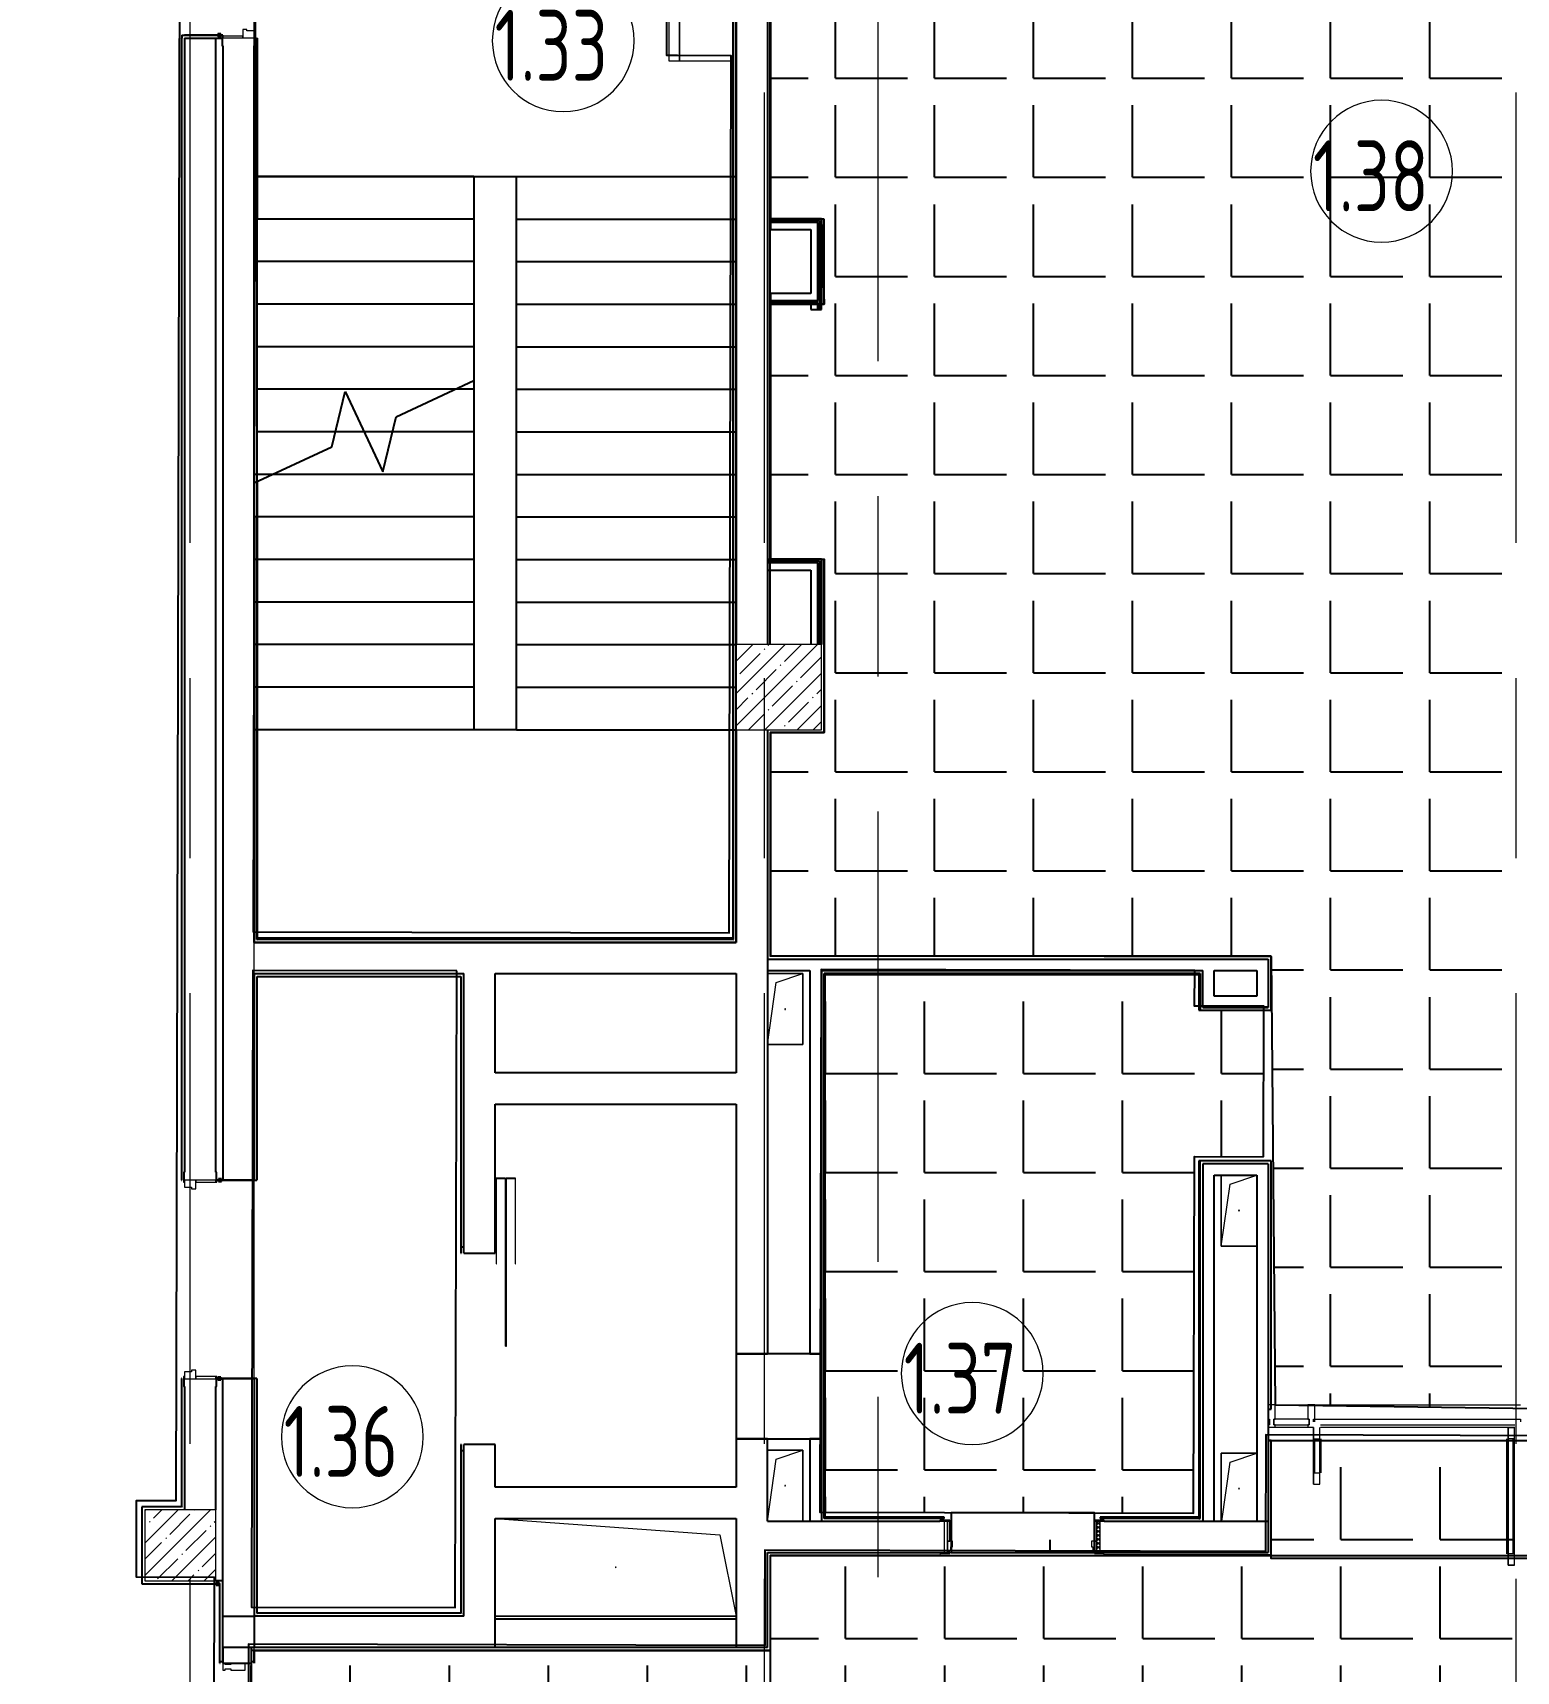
# Model space of a CAD drawing. Header units: millimetres. Extents: x -625 to 415037, y -3642 to 102118.
# Drawn here: x 37265 to 47725, y 9926 to 21477 of the extents above; entities that cross this region are included whole.
import ezdxf

# ---------------------------------------------------------------- set-up
doc = ezdxf.new("R2010")
doc.units = ezdxf.units.MM
doc.linetypes.add('Осевая', pattern=[6350, 1270, -952.5, 3175, -952.5])
doc.layers.add('1) плитка  КР1', color=40, linetype='Continuous')
for name, color, linetype, lineweight in [('A-AREA-IDEN', 7, 'Continuous', 9), ('A-DETL-GENF', 7, 'Continuous', 9), ('A-DOOR-FRAM-2', 7, 'Continuous', 5), ('A-GENM', 7, 'Continuous', 9), ('A-GLAZ-CURT-2', 7, 'Continuous', 20), ('A-GLAZ-CWMG', 7, 'Continuous', 9), ('A-GLAZ-CWMG-1', 7, 'Continuous', 20), ('A-WALL', 7, 'Continuous', 5), ('S-COLS-1', 7, 'Continuous', 5), ('Оси', 7, 'Continuous', 9), ('Оси-2', 7, 'Осевая', 9)]:
    doc.layers.add(name, color=color, linetype=linetype, lineweight=lineweight)
doc.layers.add('A-DOOR-FRAM-1', color=7, linetype='Continuous', lineweight=5, true_color=0xc0c0c0)
doc.styles.add('СПДС', font='ГОСТ тип А.ttf', dxfattribs={"width": 0.9})
pattern_1 = [(0, (38804.7, 11553.94), (0, 698.5), [508, -190.5]), (90, (38804.7, 11553.94), (-698.5, 4e-14), [508, -190.5])]

# ---------------------------------------------------------------- blocks, each defined once
blk = doc.blocks.new('BSC_Колонна _Прямоугольная - 600х600-V41-Объем проектирования 1 этажа')
at = {"layer": 'S-COLS-1'}
h = blk.add_hatch(dxfattribs=at)
h.set_pattern_fill('FP_67', color=256, style=0, pattern_type=2)
h.set_pattern_definition([(45, (-42460, -17000), (-114.04925, 114.04925), []), (45, (-42345.95, -17000), (-114.04925, 114.04925), [201.613, -40.323, 6.706, -33.617])])
h.paths.add_polyline_path([(300, -300), (300, 300), (-300, 300), (-300, -300), (-60, -300)])
for p, q in [((300, 300), (-300, 300)), ((-300, 300), (-300, -300)), ((300, -300), (300, 300)), ((-300, -300), (300, -300))]:
    blk.add_line(p, q, dxfattribs=at)
blk = doc.blocks.new('110_Дверь_СКБ_1Ст_Внутренняя1 - Д-11 1100x2100h_кладовые _все__ коридор _между помещениями блока столовой__ моечные _все_-32089417-Объем проектирования 1 этажа')
at = {"layer": 'A-DOOR-FRAM-2'}
h = blk.add_hatch(dxfattribs=at)
h.set_pattern_fill('FP_86', color=256, style=0, pattern_type=2)
h.set_pattern_definition([(45, (-371.384, 174.685), (-14.1421, 14.1421), []), (135, (-371.384, 174.685), (-14.1421, -14.1421), [])])
h.paths.add_polyline_path([(-538, 110), (-538, -110), (-513, -110), (-513, 110)])
at = {"layer": 'A-DOOR-FRAM-1'}
for p, q in [((-498, 118), (-568, 118)), ((-568, 118), (-568, 110)), ((-498, 110), (-498, 118)), ((592, 118), (522, 118)), ((522, 118), (522, 110)), ((592, 110), (592, 118)), ((-568, 110), (-498, 110)), ((-513, 110), (-538, 110)), ((-538, 110), (-538, -110)), ((-488, 110), (-513, 110)), ((-513, 110), (-513, 30)), ((-513, -110), (-513, 110)), ((-498, 110), (-513, 110)), ((-513, 110), (-513, 109)), ((-513, 109), (-498, 109)), ((-513, 30), (-478, 30)), ((-498, 30), (-513, 30)), ((-513, 30), (-513, -110)), ((-498, 109), (-498, 110)), ((-498, -110), (-498, 30)), ((-488, 70), (-488, 110)), ((-478, 70), (-488, 70)), ((-478, 30), (-478, 70)), ((512, 70), (502, 70)), ((502, 70), (502, 30)), ((502, 30), (537, 30)), ((512, 110), (512, 70)), ((537, 110), (512, 110)), ((537, 110), (522, 110)), ((522, 110), (522, 109)), ((522, 110), (592, 110)), ((522, 109), (537, 109)), ((537, 30), (522, 30)), ((522, 30), (522, -110)), ((537, 30), (537, 110)), ((562, 110), (537, 110)), ((537, 110), (537, -110)), ((537, 109), (537, 110)), ((537, -110), (537, 30)), ((562, -110), (562, 110)), ((-498, -110), (-568, -110)), ((-568, -110), (-568, -118)), ((-538, -110), (-513, -110)), ((-513, -110), (-498, -110)), ((-498, -118), (-498, -110)), ((522, -110), (537, -110)), ((592, -110), (522, -110)), ((522, -110), (522, -118)), ((537, -110), (562, -110)), ((592, -118), (592, -110)), ((-568, -118), (-498, -118)), ((522, -118), (592, -118))]:
    blk.add_line(p, q, dxfattribs=at)
blk = doc.blocks.new('110_Дверь_СКБ_2Ст - Д-1 Лестничная клетка EIS60-V94-Объем проектирования 1 этажа')
at = {"layer": 'A-DOOR-FRAM-1'}
for p, q in [((-672, 118), (-742, 118)), ((-742, 118), (-742, 110)), ((-672, 110), (-672, 118)), ((768, 118), (698, 118)), ((698, 118), (698, 110)), ((768, 110), (768, 118)), ((-742, 110), (-672, 110)), ((-638, 110), (-688, 110)), ((-688, 110), (-688, 30)), ((-688, 30), (-628, 30)), ((-672, 30), (-688, 30)), ((-688, 30), (-688, -110)), ((-672, -110), (-672, 30)), ((-638, 60), (-638, 110)), ((-628, 60), (-638, 60)), ((-628, 30), (-628, 60)), ((662, 60), (652, 60)), ((652, 60), (652, 30)), ((652, 30), (712, 30)), ((662, 110), (662, 60)), ((712, 110), (662, 110)), ((698, 110), (768, 110)), ((712, 30), (698, 30)), ((698, 30), (698, -110)), ((712, 30), (712, 110)), ((712, -110), (712, 30)), ((-672, -110), (-742, -110)), ((-742, -110), (-742, -118)), ((-688, -110), (-672, -110)), ((-672, -118), (-672, -110)), ((698, -110), (712, -110)), ((768, -110), (698, -110)), ((698, -110), (698, -118)), ((768, -118), (768, -110)), ((-742, -118), (-672, -118)), ((698, -118), (768, -118))]:
    blk.add_line(p, q, dxfattribs=at)
blk = doc.blocks.new('110_Дверь_СКБ_2Ст - Д-2 1450x2100h_Лестничная клетка EIS60-31891763-Объем проектирования 1 этажа')
at = {"layer": 'A-DOOR-FRAM-1'}
for p, q in [((-672, 118), (-742, 118)), ((-742, 118), (-742, 110)), ((-672, 110), (-672, 118)), ((768, 118), (698, 118)), ((698, 118), (698, 110)), ((768, 110), (768, 118)), ((-742, 110), (-672, 110)), ((-638, 110), (-688, 110)), ((-688, 110), (-688, 30)), ((-688, 30), (-628, 30)), ((-672, 30), (-688, 30)), ((-688, 30), (-688, -110)), ((-672, -110), (-672, 30)), ((-638, 60), (-638, 110)), ((-628, 60), (-638, 60)), ((-628, 30), (-628, 60)), ((662, 60), (652, 60)), ((652, 60), (652, 30)), ((652, 30), (712, 30)), ((662, 110), (662, 60)), ((712, 110), (662, 110)), ((698, 110), (768, 110)), ((712, 30), (698, 30)), ((698, 30), (698, -110)), ((712, 30), (712, 110)), ((712, -110), (712, 30)), ((-672, -110), (-742, -110)), ((-742, -110), (-742, -118)), ((-688, -110), (-672, -110)), ((-672, -118), (-672, -110)), ((698, -110), (712, -110)), ((768, -110), (698, -110)), ((698, -110), (698, -118)), ((768, -118), (768, -110)), ((-742, -118), (-672, -118)), ((698, -118), (768, -118))]:
    blk.add_line(p, q, dxfattribs=at)
blk = doc.blocks.new('GM_Отверстие прямоугольное _в плите_ - Отверстие-21609826-Объем проектирования 1 этажа')
at = {"layer": 'A-GENM'}
for p, q in [((-125, -250), (-125, 250)), ((-125, 250), (-125, -250)), ((-63, 187), (125, 250)), ((-125, -250), (-63, 187)), ((125, -250), (-125, -250)), ((-125, -250), (125, -250))]:
    blk.add_line(p, q, dxfattribs=at)
for start, end in [(360, 180), (180, 360)]:
    blk.add_arc((0, 0), 2.5, start, end, dxfattribs=at)
blk = doc.blocks.new('GM_Отверстие прямоугольное _в плите_ - Отверстие-V170-Объем проектирования 1 этажа')
at = {"layer": 'A-GENM'}
for p, q in [((-125, -230), (-125, 250)), ((-125, 250), (125, 250)), ((125, 250), (-125, 250)), ((-125, 250), (-125, -230)), ((-63, 187), (125, 250)), ((-122, -230), (-63, 187))]:
    blk.add_line(p, q, dxfattribs=at)
for start, end in [(360, 180), (180, 360)]:
    blk.add_arc((0, 0), 2.5, start, end, dxfattribs=at)
blk = doc.blocks.new('GM_Отверстие прямоугольное _в плите_ - Отверстие-V171-Объем проектирования 1 этажа')
at = {"layer": 'A-GENM'}
for p, q in [((-125, 250), (125, 250)), ((125, 250), (-125, 250)), ((-63, 187), (125, 250)), ((125, 250), (125, -250)), ((125, -250), (125, 250)), ((-125, -250), (-63, 187))]:
    blk.add_line(p, q, dxfattribs=at)
for start, end in [(360, 180), (180, 360)]:
    blk.add_arc((0, 0), 2.5, start, end, dxfattribs=at)
blk = doc.blocks.new('GM_Отверстие прямоугольное _в плите_ - Отверстие-V172-Объем проектирования 1 этажа')
at = {"layer": 'A-GENM'}
for p, q in [((-125, 250), (125, 250)), ((125, 250), (-125, 250)), ((-63, 187), (125, 250)), ((125, 250), (125, -250)), ((125, -250), (125, 250)), ((-125, -250), (-63, 187)), ((125, -250), (-125, -250)), ((-125, -250), (125, -250))]:
    blk.add_line(p, q, dxfattribs=at)
for start, end in [(360, 180), (180, 360)]:
    blk.add_arc((0, 0), 2.5, start, end, dxfattribs=at)
blk = doc.blocks.new('BSC_Колонна _Прямоугольная - 500х500-V189-Объем проектирования 1 этажа')
at = {"layer": 'S-COLS-1'}
h = blk.add_hatch(dxfattribs=at)
h.set_pattern_fill('FP_180', color=256, style=0, pattern_type=2)
h.set_pattern_definition([(45, (-38240, -10950), (-114.04925, 114.04925), []), (45, (-38125.95, -10950), (-114.04925, 114.04925), [201.613, -40.323, 6.706, -33.617])])
h.paths.add_polyline_path([(250, -250), (250, 250), (-250, 250), (-250, -250), (10, -250)])
for p, q in [((250, 250), (-250, 250)), ((-250, 250), (-250, -250)), ((250, -250), (250, 250)), ((-250, -250), (250, -250))]:
    blk.add_line(p, q, dxfattribs=at)
blk = doc.blocks.new('GM_Отверстие прямоугольное _в плите_ - Отверстие-24275187-Объем проектирования 1 этажа')
at = {"layer": 'A-GENM'}
for p, q in [((-230, 735), (345, 850)), ((345, 850), (345, -850)), ((345, -850), (345, 850)), ((-345, -850), (-230, 735))]:
    blk.add_line(p, q, dxfattribs=at)
for start, end in [(360, 180), (180, 360)]:
    blk.add_arc((0, 0), 2.5, start, end, dxfattribs=at)
blk = doc.blocks.new('DOR_Дверь лифта - 1350х2050h-V197-Объем проектирования 1 этажа')
at = {"layer": 'A-DOOR-FRAM-1'}
for p, q in [((1200, -180), (20, -180)), ((20, -180), (20, -183)), ((20, -183), (1203, -183)), ((1203, -187), (20, -187)), ((20, -187), (20, -190)), ((20, -190), (1200, -190)), ((600, -117), (600, -120)), ((1203, -117), (600, -117)), ((600, -120), (1200, -120)), ((1200, -120), (1200, -180)), ((1200, -190), (1200, -250)), ((1203, -183), (1203, -117)), ((1203, -253), (1203, -187)), ((600, -250), (600, -253)), ((1200, -250), (600, -250)), ((600, -253), (1203, -253))]:
    blk.add_line(p, q, dxfattribs=at)
blk = doc.blocks.new('Прямоугольный импост - Импост структурный с накладкой - 160мм Темный-32469899-Объем проектирования 1 этажа')
at = {"layer": 'A-GLAZ-CWMG-1'}
for p, q in [((0, 17), (-50, 17)), ((-50, 17), (-50, 0)), ((-50, 0), (-40, 0)), ((-40, 0), (-40, -40)), ((-10, -40), (-10, 0)), ((-10, 0), (0, 0)), ((0, 0), (0, 17)), ((-40, -40), (-50, -40)), ((-50, -40), (-50, -140)), ((0, -40), (-10, -40)), ((0, -140), (0, -40)), ((-50, -140), (0, -140))]:
    blk.add_line(p, q, dxfattribs=at)
blk = doc.blocks.new('Прямоугольный импост - Импост структурный с накладкой - 160мм Темный-V275-Объем проектирования 1 этажа')
at = {"layer": 'A-GLAZ-CWMG-1'}
for p, q in [((-50, 40), (-50, 140)), ((-50, 140), (0, 140)), ((0, 140), (0, 40)), ((-40, 40), (-50, 40)), ((-50, -17), (-50, 0)), ((-50, 0), (-40, 0)), ((-40, 0), (-40, 40)), ((-10, 40), (-10, 0)), ((0, 40), (-10, 40)), ((-10, 0), (0, 0)), ((0, 0), (0, -17)), ((0, -17), (-50, -17))]:
    blk.add_line(p, q, dxfattribs=at)
blk = doc.blocks.new('Системная панель - Стекло - 40мм-32785804-Объем проектирования 1 этажа')
at = {"layer": 'A-GLAZ-CURT-2'}
for p, q in [((125, 0), (-125, 0)), ((-125, 0), (-125, -40)), ((125, -40), (125, 0)), ((-125, -40), (125, -40))]:
    blk.add_line(p, q, dxfattribs=at)
blk = doc.blocks.new('Дверь_Витражная_остекление_ - В-9-32786634-Объем проектирования 1 этажа')
at = {"layer": 'A-DETL-GENF'}
for p, q in [((-684.5, 989), (-639.5, 989)), ((-684.5, 989), (-684.5, 20)), ((-639.5, 989), (-684.5, 989)), ((-684.5, 989), (-684.5, 20)), ((-639.5, 989), (-639.5, 20)), ((-639.5, 20), (-639.5, 989)), ((-684.5, 909), (-639.5, 909)), ((-674.5, 909), (-674.5, 100)), ((-630.5, 909), (-630.5, 100)), ((734.5, 420), (689.5, 420)), ((689.5, 420), (689.5, 20)), ((734.5, 420), (689.5, 420)), ((689.5, 420), (689.5, 20)), ((734.5, 420), (734.5, 20)), ((734.5, 20), (734.5, 420)), ((680.5, 340), (680.5, 100)), ((734.5, 340), (689.5, 340)), ((724.5, 340), (724.5, 100)), ((-684.5, 100), (-639.5, 100)), ((-639.5, 20), (-684.5, 20)), ((-684.5, 20), (-639.5, 20)), ((734.5, 100), (689.5, 100))]:
    blk.add_line(p, q, dxfattribs=at)
blk = doc.blocks.new('Прямоугольный импост - Импост структурный с накладкой - 160мм Темный-32786259-Объем проектирования 1 этажа')
at = {"layer": 'A-GLAZ-CWMG'}
for p, q in [((46240, 11940), (47689, 11940)), ((46240, 11820), (46240, 11840)), ((46240, 11840), (47689, 11840)), ((46280, 11800), (47649, 11800)), ((46280, 11783), (47649, 11783)), ((47689, 11840), (47689, 11820))]:
    blk.add_line(p, q, dxfattribs=at)
blk = doc.blocks.new('Прямоугольный импост - Импост структурный с накладкой - 160мм Темный-32785802-Объем проектирования 1 этажа')
at = {"layer": 'A-GLAZ-CWMG'}
for p, q in [((45960, 11940), (46190, 11940)), ((45960, 11783), (46190, 11783))]:
    blk.add_line(p, q, dxfattribs=at)
blk = doc.blocks.new('Прямоугольный импост - Импост структурный с накладкой - 160мм Темный-V273-Объем проектирования 1 этажа')
at = {"layer": 'A-GLAZ-CWMG-1'}
for p, q in [((-25, 40), (-25, 140)), ((-25, 140), (25, 140)), ((25, 140), (25, 40)), ((-15, 40), (-25, 40)), ((-15, 20), (-15, 40)), ((15, 40), (15, 0)), ((25, 40), (15, 40)), ((15, 0), (25, 0)), ((25, 0), (25, -17)), ((25, -17), (-15, -17))]:
    blk.add_line(p, q, dxfattribs=at)
blk = doc.blocks.new('Зашивка приборов отопления6 - Зашивка приборов отопления-33276534-Объем проектирования 1 этажа')
at = {"layer": 'A-WALL'}
for p, q in [((75235, 535), (73685, 535)), ((73685, 535), (73685, 460)), ((73685, 460), (73685, 80)), ((75235, 460), (73685, 460)), ((73685, 460), (73685, 80)), ((73685, 460), (75235, 460))]:
    blk.add_line(p, q, dxfattribs=at)
blk = doc.blocks.new('Марка_Помещения - Номер-25198446-Объем проектирования 1 этажа')
at = {"layer": 'A-AREA-IDEN'}
for start, end in [(360, 180), (180, 360)]:
    blk.add_arc((0, 0), 2.5, start, end, dxfattribs=at)

msp = doc.modelspace()

# ---------------------------------------------------------------- hatches: boundary and pattern name
at = {"layer": '1) плитка  КР1'}
h = msp.add_hatch(dxfattribs=at)
h.set_pattern_fill('ANGLE', color=256, scale=100)
h.set_pattern_definition([(0, (42224.7, 26743.94), (0, 698.5), [508, -190.5]), (90, (42224.7, 26743.94), (-698.5, 4e-14), [508, -190.5])])
h.paths.add_polyline_path([(54825, 12184), (54835, 11784), (56620, 11785), (56620, 15696), (57415, 15696), (57387, 18692), (57967, 18822), (57967, 20356), (51437, 20356), (51437, 26314), (50904, 26314), (50904, 26723), (48845, 26744), (48846, 26343), (47750, 26343), (47725, 26364), (47704, 26743), (42846, 26743), (42846, 26364), (42466, 26344), (42466, 26064), (42225, 26039), (42225, 24364), (42445, 24364), (42528, 23184), (42846, 23185), (42846, 21963), (42466, 21963), (42466, 20165), (42825, 20165), (42846, 19564), (42466, 19563), (42466, 17765), (42846, 17765), (42846, 16543), (42466, 16543), (42466, 14972), (45996, 14966), (46025, 11804), (48204, 11774), (48204, 12185), (48846, 12185), (48896, 11804), (51724, 11804), (51724, 12164), (52422, 12185), (52379, 11764), (54215, 11784), (54215, 12225), (54833, 12225)])
edge = h.paths.add_edge_path(flags=16)
edge.add_arc((48510, 16887), 492, 0, 360)
edge = h.paths.add_edge_path(flags=16)
edge.add_arc((54505, 16877), 492, 0, 360)
edge = h.paths.add_edge_path(flags=16)
edge.add_arc((48534, 22870), 492, 0, 360)
h = msp.add_hatch(dxfattribs=at)
h.set_pattern_fill('ANGLE', color=256, scale=100)
h.set_pattern_definition([(0, (42852.7, 14838.4), (0, 698.5), [508, -190.5]), (90, (42852.7, 14838.4), (-698.5, 4e-14), [508, -190.5])])
h.paths.add_polyline_path([(45458, 14838), (42853, 14838), (42853, 11047), (45449, 11041), (45455, 13554), (45943, 13553), (45945, 14587), (45487, 14587), (45487, 14588), (45487, 14615), (45457, 14615)])
h = msp.add_hatch(dxfattribs=at)
h.set_pattern_fill('ANGLE', color=256, scale=100)
h.set_pattern_definition(pattern_1)
h.paths.add_polyline_path([(51715, 10721), (45996, 10721), (45996, 11554), (51715, 11554)])
h = msp.add_hatch(dxfattribs=at)
h.set_pattern_fill('ANGLE', color=256, scale=100)
h.set_pattern_definition([(0, (43739.7, 11043.64), (0, 698.5), [508, -190.5]), (90, (43739.7, 11043.64), (-698.5, 4e-14), [508, -190.5])])
h.paths.add_polyline_path([(44750, 10984), (44750, 10992), (44750, 11042), (44245, 11044), (43740, 11044), (43740, 10844), (43750, 10844), (43750, 10804), (43740, 10804), (43740, 10776), (44740, 10773), (44740, 10804), (44730, 10804), (44730, 10844), (44750, 10844)])
h = msp.add_hatch(dxfattribs=at)
h.set_pattern_fill('ANGLE', color=256, scale=100)
h.set_pattern_definition(pattern_1)
h.paths.add_polyline_path([(75478, 7743), (42466, 7743), (42466, 10743), (75478, 10743)])
h = msp.add_hatch(dxfattribs=at)
h.set_pattern_fill('ANGLE', color=256, scale=100)
h.set_pattern_definition(pattern_1)
h.paths.add_polyline_path([(42466, 10073), (38805, 10073), (38805, 7854), (42466, 7854)])

# ---------------------------------------------------------------- linework, layer by layer
for p, q in [((38825, 23264), (38825, 20464)), ((42205, 15084), (42205, 23243)), ((42225, 20464), (42225, 23264)), ((42204, 15084), (42204, 22829)), ((42225, 22564), (42225, 17164)), ((42445, 22564), (42445, 17164)), ((42465, 17164), (42465, 22564)), ((42466, 20164), (42466, 21963)), ((38314, 21439), (38314, 13389)), ((38315, 21459), (38315, 21439)), ((38315, 21459), (38605, 21459)), ((38315, 21414), (38315, 21439)), ((38605, 21460), (38335, 21460)), ((38335, 21460), (38335, 21459)), ((38335, 21439), (38335, 13444)), ((38335, 21439), (38597, 21439)), ((38555, 13444), (38555, 21439)), ((38590, 21470), (38570, 21470)), ((38570, 21470), (38570, 21450)), ((38570, 21450), (38590, 21450)), ((38590, 21450), (38590, 21470)), ((38605, 21459), (38605, 21460)), ((38605, 21454), (38605, 21459)), ((38605, 21384), (38605, 13389)), ((38825, 15064), (38825, 21384)), ((38846, 21439), (38845, 21439)), ((38845, 21414), (38845, 18062)), ((38846, 21439), (38846, 20164)), ((38845, 20564), (38846, 20564)), ((38825, 20464), (40675, 20464)), ((40375, 20464), (38845, 20464)), ((40375, 20464), (38845, 20464)), ((40375, 20464), (40375, 20164)), ((40675, 20464), (42225, 20464)), ((40675, 16564), (40675, 20464)), ((40675, 20464), (42225, 20464)), ((42225, 16564), (42225, 20464)), ((40375, 20164), (38845, 20164)), ((40375, 20164), (38845, 20164)), ((38845, 20164), (38846, 20164)), ((38846, 18312), (38846, 20164)), ((40375, 20164), (40375, 19864)), ((40675, 20164), (42225, 20164)), ((40675, 20164), (42225, 20164)), ((42825, 20165), (42465, 20165)), ((42465, 20164), (42825, 20164)), ((42466, 20164), (42466, 20089)), ((42812, 20151), (42466, 20151)), ((42800, 20139), (42466, 20139)), ((42800, 19589), (42800, 20139)), ((42812, 19526), (42812, 20151)), ((42825, 20164), (42825, 20165)), ((42825, 20164), (42825, 19564)), ((42825, 19526), (42825, 20164)), ((42845, 20164), (42825, 20164)), ((42845, 19564), (42845, 20164)), ((42846, 20164), (42845, 20164)), ((42846, 19564), (42846, 20164)), ((42466, 20089), (42750, 20089)), ((42750, 20089), (42750, 19639)), ((40375, 19864), (38845, 19864)), ((40375, 19864), (38845, 19864)), ((40375, 19864), (40375, 19564)), ((40675, 19864), (42225, 19864)), ((40675, 19864), (42225, 19864)), ((42750, 19639), (42466, 19639)), ((42466, 19639), (42466, 19563)), ((40375, 19564), (38845, 19564)), ((40375, 19564), (38845, 19564)), ((40375, 19564), (40375, 19264)), ((40675, 19564), (42225, 19564)), ((40675, 19564), (42225, 19564)), ((42750, 19564), (42465, 19564)), ((42466, 19589), (42800, 19589)), ((42466, 19576), (42800, 19576)), ((42466, 17764), (42466, 19563)), ((42466, 19563), (42750, 19563)), ((42750, 19564), (42750, 19526)), ((42750, 19564), (42800, 19564)), ((42750, 19526), (42825, 19526)), ((42800, 19526), (42800, 19564)), ((42825, 19564), (42845, 19564)), ((42845, 19564), (42845, 19564)), ((42845, 19564), (42846, 19564)), ((40375, 19264), (38845, 19264)), ((40375, 19264), (38845, 19264)), ((40375, 19264), (40375, 19025)), ((40675, 19264), (42225, 19264)), ((40675, 19264), (42225, 19264)), ((40243, 18964), (38845, 18964)), ((40243, 18964), (38845, 18964)), ((39373, 18558), (39468, 18947)), ((39468, 18947), (39732, 18381)), ((39826, 18770), (40375, 19025)), ((40375, 18964), (40243, 18964)), ((40375, 18964), (40243, 18964)), ((40375, 19025), (40375, 16564)), ((40675, 18964), (42225, 18964)), ((40675, 18964), (42225, 18964)), ((39732, 18381), (39826, 18770)), ((39399, 18664), (38845, 18664)), ((39399, 18664), (38845, 18664)), ((39600, 18664), (39399, 18664)), ((39600, 18664), (39399, 18664)), ((39801, 18664), (39600, 18664)), ((39801, 18664), (39600, 18664)), ((40375, 18664), (39801, 18664)), ((40375, 18664), (39801, 18664)), ((40675, 18664), (42225, 18664)), ((40675, 18664), (42225, 18664)), ((38825, 18303), (39373, 18558)), ((38825, 18364), (38825, 18303)), ((38956, 18364), (38825, 18364)), ((38956, 18364), (38825, 18364)), ((38825, 18303), (38825, 16564)), ((38846, 18312), (38846, 15094)), ((40375, 18364), (38956, 18364)), ((40375, 18364), (38956, 18364)), ((40675, 18364), (42225, 18364)), ((40675, 18364), (42225, 18364)), ((40375, 18064), (38825, 18064)), ((40375, 18064), (38825, 18064)), ((38846, 18084), (38845, 18084)), ((38845, 15084), (38845, 18062)), ((38845, 18062), (38846, 18062)), ((40675, 18064), (42225, 18064)), ((40675, 18064), (42225, 18064)), ((40375, 17764), (38825, 17764)), ((40375, 17764), (38825, 17764)), ((38846, 17684), (38845, 17684)), ((40675, 17764), (42225, 17764)), ((40675, 17764), (42225, 17764)), ((42825, 17764), (42445, 17764)), ((42812, 17751), (42445, 17751)), ((42800, 17739), (42445, 17739)), ((42445, 17689), (42750, 17689)), ((42825, 17765), (42465, 17765)), ((42750, 17689), (42750, 17164)), ((42800, 17164), (42800, 17739)), ((42812, 17164), (42812, 17751)), ((42825, 17764), (42825, 17765)), ((42825, 17764), (42825, 17164)), ((42825, 17764), (42825, 17764)), ((42825, 17164), (42825, 17764)), ((42846, 17764), (42845, 17764)), ((42845, 17764), (42845, 16544)), ((42846, 16543), (42846, 17764)), ((40375, 17464), (38825, 17464)), ((40375, 17464), (38825, 17464)), ((40675, 17464), (42225, 17464)), ((40675, 17464), (42225, 17464)), ((40375, 17164), (38825, 17164)), ((40375, 17164), (38825, 17164)), ((40675, 17164), (42225, 17164)), ((40675, 17164), (42225, 17164)), ((40375, 16864), (38825, 16864)), ((40375, 16864), (38825, 16864)), ((40675, 16864), (42225, 16864)), ((40675, 16864), (42225, 16864)), ((38825, 16564), (38825, 15064)), ((40375, 16564), (38825, 16564)), ((40375, 16564), (38825, 16564)), ((40675, 16564), (40375, 16564)), ((40675, 16564), (42225, 16564)), ((40675, 16564), (42225, 16564)), ((42225, 16564), (42225, 15064)), ((42225, 15064), (42225, 16564)), ((42445, 16564), (42445, 12164)), ((42466, 16544), (42465, 16544)), ((42466, 14972), (42466, 16543)), ((42466, 16543), (42846, 16543)), ((42845, 16544), (42845, 16544)), ((42465, 15226), (42465, 14966)), ((42225, 15064), (38825, 15064)), ((38825, 15064), (42225, 15064)), ((42204, 15094), (38845, 15094)), ((42204, 15084), (38845, 15084)), ((38845, 15084), (38846, 15084)), ((38846, 15095), (42204, 15095)), ((38846, 15084), (38846, 15094)), ((42204, 15084), (42205, 15084)), ((42445, 14946), (42445, 14866)), ((42445, 14946), (45975, 14946)), ((42465, 14972), (42466, 14972)), ((45995, 14967), (42465, 14967)), ((42466, 14967), (42466, 14966)), ((43274, 14966), (43274, 14967)), ((43910, 14967), (43910, 14966)), ((43932, 14966), (43932, 14967)), ((43932, 14967), (43932, 14966)), ((44518, 14966), (44518, 14967)), ((44522, 14967), (44522, 14966)), ((44522, 14966), (44522, 14967)), ((44668, 14967), (44668, 14966)), ((44704, 14966), (44704, 14967)), ((44704, 14966), (44704, 14967)), ((44718, 14966), (44718, 14967)), ((44758, 14966), (44758, 14967)), ((44760, 14967), (44760, 14966)), ((44837, 14966), (44837, 14967)), ((44837, 14967), (44837, 14966)), ((45404, 14966), (45404, 14967)), ((45406, 14966), (45406, 14967)), ((45406, 14966), (45406, 14967)), ((45407, 14966), (45407, 14967)), ((45668, 14966), (45668, 14967)), ((45668, 14967), (45668, 14966)), ((45975, 14946), (45975, 14606)), ((45993, 14966), (45993, 14967)), ((45996, 14967), (45995, 14967)), ((45995, 14967), (45995, 14966)), ((45995, 14967), (45996, 14967)), ((45996, 14966), (45996, 14967)), ((45996, 14587), (45996, 14967)), ((38825, 14844), (40305, 14844)), ((38825, 14844), (38825, 13389)), ((38845, 14823), (38845, 14824)), ((38846, 14823), (40284, 14823)), ((38846, 13389), (38846, 14823)), ((40284, 14823), (40284, 12874)), ((40285, 14824), (40285, 14823)), ((40305, 12874), (40305, 14844)), ((40525, 14844), (42225, 14844)), ((40525, 14144), (40525, 14844)), ((42225, 14844), (42225, 14144)), ((42445, 14866), (42745, 14866)), ((42745, 14866), (42745, 12164)), ((42825, 14866), (45515, 14866)), ((42825, 14866), (42825, 10984)), ((42845, 11004), (42845, 14846)), ((42853, 14846), (42845, 14846)), ((42845, 14838), (45487, 14838)), ((45495, 14846), (42853, 14846)), ((42853, 11004), (42853, 14846)), ((45487, 14838), (45487, 14587)), ((45495, 14846), (45495, 14588)), ((45515, 14606), (45515, 14866)), ((45595, 14866), (45895, 14866)), ((45595, 14686), (45595, 14866)), ((45895, 14866), (45895, 14686)), ((45895, 14686), (45595, 14686)), ((45995, 14697), (45996, 14697)), ((45487, 14588), (45495, 14588)), ((45487, 14587), (45996, 14587)), ((45975, 14608), (45515, 14608)), ((45515, 14606), (45975, 14606)), ((45995, 14654), (45996, 14654)), ((45995, 14630), (45996, 14630)), ((45996, 14588), (45995, 14588)), ((42225, 14144), (40525, 14144)), ((40525, 12874), (40525, 13924)), ((40525, 13924), (42225, 13924)), ((42225, 13924), (42225, 12164)), ((45995, 13525), (45486, 13525)), ((45486, 13525), (45486, 13524)), ((45486, 13524), (45487, 13524)), ((45495, 13524), (45487, 13524)), ((45487, 13524), (45487, 11004)), ((45495, 13504), (45495, 13524)), ((45995, 13525), (45995, 11774)), ((45996, 13524), (45995, 13524)), ((45996, 11774), (45996, 13524)), ((38845, 13414), (38845, 13388)), ((45495, 11004), (45495, 13504)), ((45975, 13504), (45515, 13504)), ((45515, 13504), (45515, 10984)), ((45595, 13424), (45895, 13424)), ((45595, 10984), (45595, 13424)), ((45895, 13424), (45895, 10984)), ((45975, 13504), (45975, 11774)), ((38314, 13389), (38315, 13389)), ((38825, 13389), (38563, 13389)), ((38563, 13388), (38845, 13388)), ((38575, 13398), (38575, 13378)), ((38595, 13398), (38575, 13398)), ((38575, 13378), (38595, 13378)), ((38595, 13378), (38595, 13398)), ((45996, 13167), (45995, 13167)), ((45995, 13166), (45996, 13166)), ((45996, 13058), (45995, 13058)), ((45995, 12974), (45996, 12974)), ((40284, 12874), (40285, 12874)), ((40285, 12919), (40305, 12919)), ((40305, 12874), (40525, 12874)), ((45996, 12741), (45995, 12741)), ((45995, 12740), (45996, 12740)), ((42745, 12164), (42225, 12164)), ((42225, 12164), (42225, 11564)), ((42225, 12164), (42445, 12164)), ((42825, 12164), (42745, 12164)), ((42745, 12164), (42825, 12164)), ((42825, 11564), (42825, 12164)), ((45995, 12129), (45996, 12129)), ((45996, 12129), (45995, 12129)), ((45996, 12108), (45995, 12108)), ((45995, 12069), (45996, 12069)), ((45996, 12069), (45995, 12069)), ((45995, 12055), (45996, 12055)), ((45996, 12055), (45995, 12055)), ((45995, 12038), (45996, 12038)), ((38315, 11989), (38314, 11989)), ((38314, 11989), (38314, 11085)), ((38335, 11934), (38335, 11064)), ((38555, 11064), (38555, 11934)), ((38845, 11990), (38563, 11990)), ((38563, 11989), (38825, 11989)), ((38590, 12000), (38570, 12000)), ((38570, 12000), (38570, 11980)), ((38570, 11980), (38590, 11980)), ((38590, 11980), (38590, 12000)), ((38605, 9994), (38605, 11989)), ((38825, 11989), (38825, 10094)), ((38845, 11990), (38845, 11964)), ((38846, 10335), (38846, 11989)), ((45975, 11774), (45975, 10764)), ((45975, 11774), (45995, 11774)), ((45995, 11774), (45996, 11774)), ((45995, 11774), (45996, 11774)), ((42225, 11564), (42745, 11564)), ((42225, 11564), (42225, 11224)), ((42445, 11564), (42225, 11564)), ((42445, 10984), (42445, 11564)), ((42745, 11564), (42825, 11564)), ((42745, 11564), (42745, 10984)), ((42825, 11564), (42745, 11564)), ((45995, 11554), (45975, 11554)), ((45995, 11543), (45995, 11554)), ((45996, 11554), (45995, 11554)), ((45996, 10743), (45996, 11554)), ((40285, 11524), (40284, 11524)), ((40284, 11524), (40284, 10335)), ((40305, 11479), (40285, 11479)), ((40525, 11524), (40305, 11524)), ((40305, 10314), (40305, 11524)), ((40525, 11224), (40525, 11524)), ((42225, 11224), (40525, 11224)), ((38034, 11085), (38034, 10543)), ((38314, 11085), (38034, 11085)), ((38315, 11085), (38315, 11084)), ((40525, 11004), (42225, 11004)), ((40525, 10094), (40525, 11004)), ((42225, 11004), (42225, 10094)), ((42445, 10984), (43660, 10984)), ((43690, 11012), (42845, 11012)), ((43665, 11004), (42845, 11004)), ((43665, 11004), (43690, 11004)), ((43690, 11004), (43690, 11012)), ((45495, 11012), (44790, 11012)), ((44790, 11012), (44790, 11004)), ((44790, 11004), (44815, 11004)), ((45487, 11004), (44815, 11004)), ((44820, 10984), (45975, 10984)), ((45487, 11004), (45495, 11004)), ((42445, 10094), (42445, 10764)), ((42445, 10764), (43660, 10764)), ((42465, 10744), (43665, 10744)), ((42465, 10744), (42465, 10743)), ((42466, 10743), (43690, 10743)), ((42466, 10073), (42466, 10743)), ((43690, 10743), (43690, 10744)), ((44790, 10744), (44790, 10743)), ((44790, 10743), (45996, 10743)), ((45995, 10744), (44815, 10744)), ((44820, 10764), (45975, 10764)), ((38034, 10543), (38584, 10543)), ((38605, 10564), (38555, 10564)), ((38559, 10553), (38559, 10533)), ((38579, 10553), (38559, 10553)), ((38579, 10544), (38559, 10544)), ((38559, 10533), (38579, 10533)), ((38579, 10533), (38579, 10553)), ((38584, 10544), (38585, 10544)), ((38584, 9984), (38584, 10544)), ((38605, 10314), (38825, 10314)), ((40305, 10314), (38825, 10314)), ((38846, 10334), (38845, 10334)), ((40284, 10335), (38846, 10335)), ((40285, 10335), (40285, 10334)), ((42225, 10294), (40525, 10294)), ((38605, 10094), (38605, 9984)), ((42445, 10094), (38605, 10094)), ((38805, 10094), (38805, 9984)), ((38825, 10074), (38825, 9994)), ((38826, 10073), (42466, 10073)), ((38826, 9984), (38826, 10073)), ((38584, 9984), (38585, 9984)), ((38585, 9994), (38605, 9994)), ((38605, 9984), (38805, 9984)), ((38805, 9994), (38825, 9994)), ((38825, 9994), (38825, 9984)), ((38825, 9984), (38826, 9984))]:
    msp.add_line(p, q)
at = {"flags": 128}
for points in [[(41741, 23281), (38837, 23287), (38818, 15139), (42176, 15132), (42190, 21315), (41811, 21316), (41736, 21316), (41740, 22877)], [(28087, 10813), (28066, 10813), (28059, 7855), (30229, 7850), (30229, 7812), (32729, 7806), (32729, 7844), (38538, 7830), (38545, 10588), (37995, 10589), (37996, 11131), (38276, 11131), (38304, 22913), (37674, 22914), (37532, 22914), (37045, 22916), (37045, 22917), (35245, 22921), (35245, 22920), (34758, 22921), (34615, 22921), (34286, 22922), (34264, 13678), (28094, 13693)], [(40255, 14864), (38817, 14867), (38806, 10379), (40244, 10376)], [(45943, 13553), (45945, 14614), (45457, 14615), (45458, 14867), (42824, 14873), (42815, 11047), (45449, 11041), (45455, 13554)]]:
    msp.add_lwpolyline(points, close=True, dxfattribs=at)
msp.add_lwpolyline([(61407, 10734), (51715, 10757), (51717, 11578), (48809, 11585), (48788, 11585), (48788, 11564), (48188, 11565), (48188, 11586), (48015, 11587), (45959, 11592), (45957, 10771), (42427, 10779), (42426, 10109), (38786, 10117), (38780, 7829), (65299, 7767)], dxfattribs=at)
at = {"layer": '1) плитка  КР1'}
msp.add_lwpolyline([(42466, 21963), (42466, 20165), (42825, 20165), (42846, 19564), (42466, 19563), (42466, 17765), (42846, 17765), (42846, 16543), (42466, 16543), (42466, 14972), (45996, 14966), (46025, 11804), (48204, 11774)], dxfattribs=at)
for points in [[(51715, 10721), (45996, 10721), (45996, 11554), (51715, 11554)], [(43740, 10764), (44750, 10764), (44750, 11044), (43740, 11044)], [(75478, 7743), (42466, 7743), (42466, 10743), (75478, 10743)], [(42466, 10073), (38805, 10073), (38805, 7854), (42466, 7854)]]:
    msp.add_lwpolyline(points, close=True, dxfattribs=at)
at = {"layer": 'Оси'}
for p, q in [((38375, 18642), (38375, 23642)), ((38825, 10064), (38825, 15064))]:
    msp.add_line(p, q, dxfattribs=at)
at = {"layer": 'Оси-2'}
for p, q in [((42425, 2958), (42425, 22262)), ((43225, 4240), (43225, 22262)), ((47725, 2958), (47725, 22262)), ((38375, 2958), (38375, 18642)), ((38825, 4240), (38825, 10064))]:
    msp.add_line(p, q, dxfattribs=at)

# ---------------------------------------------------------------- block references
for name, p, rotation in [('110_Дверь_СКБ_2Ст - Д-1 Лестничная клетка EIS60-V94-Объем проектирования 1 этажа', (38715, 22152), 269.9999999999999), ('Зашивка приборов отопления6 - Зашивка приборов отопления-33276534-Объем проектирования 1 этажа', (42285, -52406), 89.9999999999998), ('110_Дверь_СКБ_2Ст - Д-2 1450x2100h_Лестничная клетка EIS60-31891763-Объем проектирования 1 этажа', (38445, 12676), 89.99999999999991), ('DOR_Дверь лифта - 1350х2050h-V197-Объем проектирования 1 этажа', (40415, 12199), 90), ('Системная панель - Стекло - 40мм-32785804-Объем проектирования 1 этажа', (46140, 11664), 180), ('Дверь_Витражная_остекление_ - В-9-32786634-Объем проектирования 1 этажа', (47029, 11664), 180), ('GM_Отверстие прямоугольное _в плите_ - Отверстие-24275187-Объем проектирования 1 этажа', (41375, 10659), 269.9999999999998), ('110_Дверь_СКБ_1Ст_Внутренняя1 - Д-11 1100x2100h_кладовые _все__ коридор _между помещениями блока столовой__ моечные _все_-32089417-Объем проектирования 1 этажа', (44252, 10874), 180), ('Прямоугольный импост - Импост структурный с накладкой - 160мм Темный-32469899-Объем проектирования 1 этажа', (38622, 9984), 89.99999999999993)]:
    msp.add_blockref(name, p, dxfattribs=dict(rotation=rotation))
for name, p in [('BSC_Колонна _Прямоугольная - 600х600-V41-Объем проектирования 1 этажа', (42525, 16864)), ('GM_Отверстие прямоугольное _в плите_ - Отверстие-V172-Объем проектирования 1 этажа', (42570, 14594)), ('GM_Отверстие прямоугольное _в плите_ - Отверстие-21609826-Объем проектирования 1 этажа', (45770, 13174)), ('Прямоугольный импост - Импост структурный с накладкой - 160мм Темный-32785802-Объем проектирования 1 этажа', (65, -136)), ('Прямоугольный импост - Импост структурный с накладкой - 160мм Темный-32786259-Объем проектирования 1 этажа', (65, -136)), ('GM_Отверстие прямоугольное _в плите_ - Отверстие-V171-Объем проектирования 1 этажа', (42570, 11234)), ('GM_Отверстие прямоугольное _в плите_ - Отверстие-V170-Объем проектирования 1 этажа', (45770, 11214)), ('BSC_Колонна _Прямоугольная - 500х500-V189-Объем проектирования 1 этажа', (38305, 10814))]:
    msp.add_blockref(name, p)
at = {"extrusion": (0, 0, -1)}
for name, p in [('Прямоугольный импост - Импост структурный с накладкой - 160мм Темный-V275-Объем проектирования 1 этажа', (-45975, 11664)), ('Прямоугольный импост - Импост структурный с накладкой - 160мм Темный-V273-Объем проектирования 1 этажа', (-46280, 11664))]:
    msp.add_blockref(name, p, dxfattribs=at)
at = {"layer": 'A-AREA-IDEN', "xscale": 199.9999999999999, "yscale": 199.9999999999999, "zscale": 199.9999999999999}
for p in [(41005, 21421), (46775, 20501), (43889, 12025), (39518, 11579)]:
    msp.add_blockref('Марка_Помещения - Номер-25198446-Объем проектирования 1 этажа', p, dxfattribs=at)

# ---------------------------------------------------------------- texts
at = {"layer": 'A-AREA-IDEN', "char_height": 500, "width": 1212.15, "attachment_point": 1, "style": 'СПДС'}
for s, insert in [('1.33', (40521, 21638)), ('1.38', (46291, 20718)), ('1.37', (43406, 12242)), ('1.36', (39034, 11796))]:
    msp.add_mtext(s, dxfattribs=dict(at, insert=insert))

doc.saveas('drawing.dxf')
